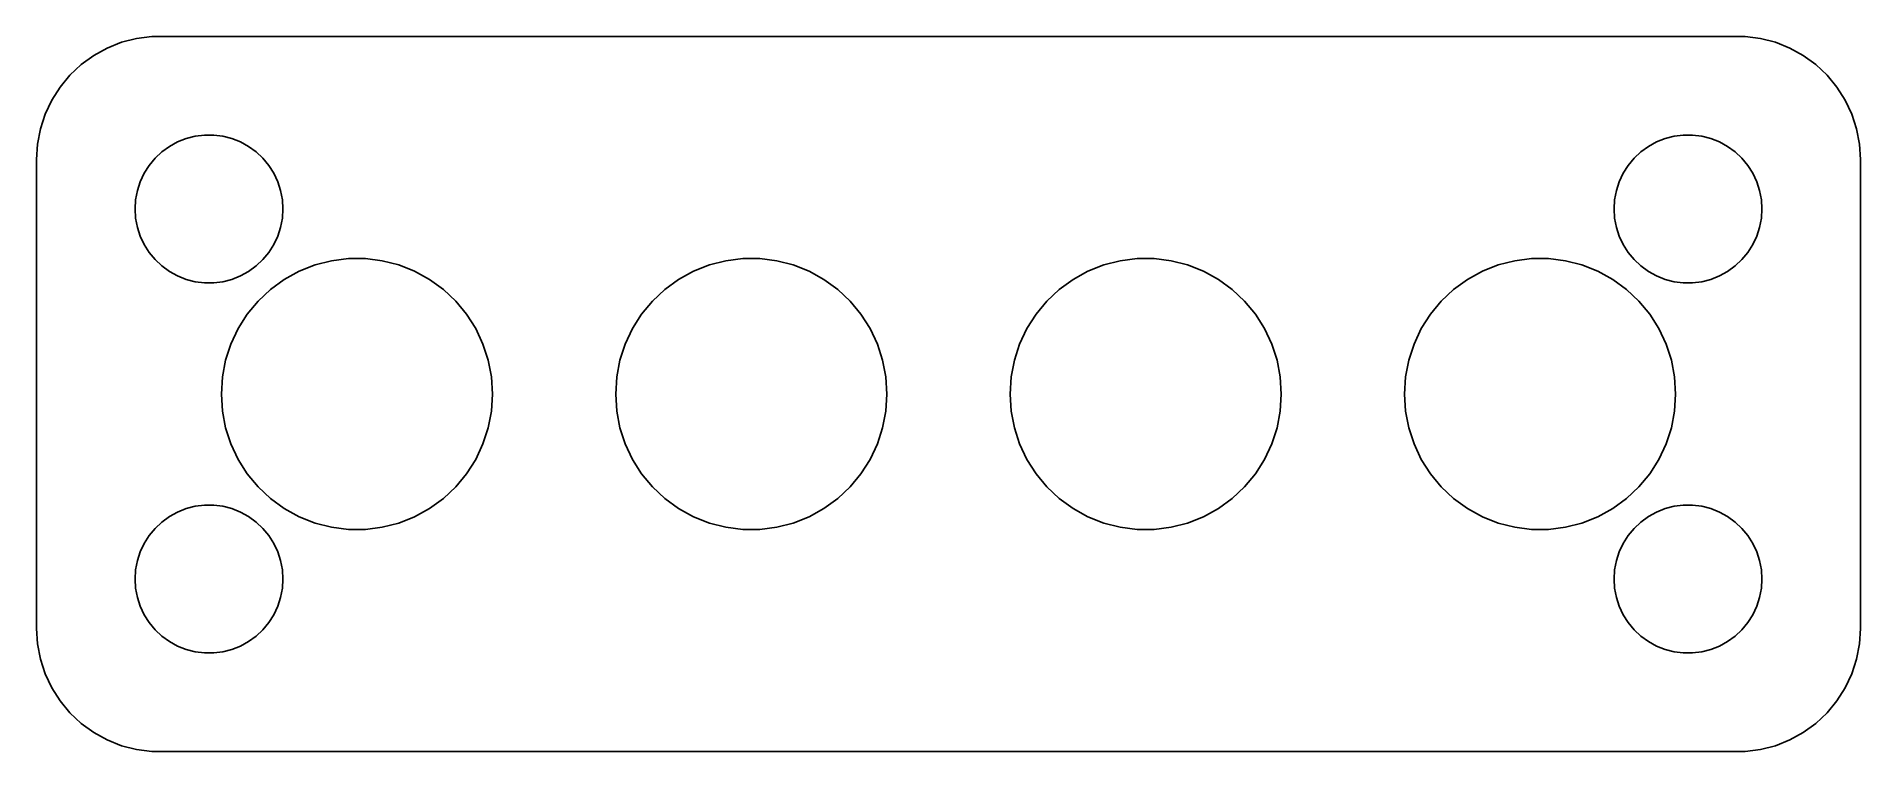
# Model space of a CAD drawing. Header units: metres. Extents: x -37 to 37, y 24.5 to 53.5.
import ezdxf

# ---------------------------------------------------------------- set-up
doc = ezdxf.new("R2010")
doc.units = ezdxf.units.M

msp = doc.modelspace()

# ---------------------------------------------------------------- linework, layer by layer
for p, q in [((-32.9369, 53.4114), (-33.5451, 53.2553)), ((-32.3139, 53.4901), (-32.9369, 53.4114)), ((32.3139, 53.4901), (-32.3139, 53.4901)), ((32.9369, 53.4114), (32.3139, 53.4901)), ((33.5451, 53.2553), (32.9369, 53.4114)), ((-34.6791, 52.7216), (-35.1871, 52.3526)), ((-34.1289, 53.0241), (-34.6791, 52.7216)), ((-33.5451, 53.2553), (-34.1289, 53.0241)), ((34.1289, 53.0241), (33.5451, 53.2553)), ((34.6791, 52.7216), (34.1289, 53.0241)), ((35.1871, 52.3526), (34.6791, 52.7216)), ((-35.6448, 51.9227), (-36.0451, 51.4389)), ((-35.1871, 52.3526), (-35.6448, 51.9227)), ((35.6448, 51.9227), (35.1871, 52.3526)), ((36.0451, 51.4389), (35.6448, 51.9227)), ((-36.0451, 51.4389), (-36.3815, 50.9088)), ((36.3815, 50.9088), (36.0451, 51.4389)), ((-36.6489, 50.3406), (-36.8429, 49.7434)), ((-36.3815, 50.9088), (-36.6489, 50.3406)), ((36.6489, 50.3406), (36.3815, 50.9088)), ((36.8429, 49.7434), (36.6489, 50.3406)), ((-36.8429, 49.7434), (-36.9606, 49.1267)), ((36.9606, 49.1267), (36.8429, 49.7434)), ((-36.9606, 49.1267), (-37, 48.5)), ((-31.9123, 48.8115), (-31.6075, 49.033)), ((-31.6075, 49.033), (-31.2773, 49.2145)), ((-31.2773, 49.2145), (-30.927, 49.3532)), ((-30.927, 49.3532), (-30.5621, 49.4469)), ((-30.5621, 49.4469), (-30.1884, 49.4941)), ((-30.1884, 49.4941), (-29.8116, 49.4941)), ((-29.8116, 49.4941), (-29.4379, 49.4469)), ((-29.4379, 49.4469), (-29.0729, 49.3532)), ((-29.0729, 49.3532), (-28.7227, 49.2145)), ((-28.7227, 49.2145), (-28.3925, 49.033)), ((-28.3925, 49.033), (-28.0877, 48.8115)), ((28.0877, 48.8115), (28.3925, 49.033)), ((28.3925, 49.033), (28.7227, 49.2145)), ((28.7227, 49.2145), (29.0729, 49.3532)), ((29.0729, 49.3532), (29.4379, 49.4469)), ((29.4379, 49.4469), (29.8116, 49.4941)), ((29.8116, 49.4941), (30.1884, 49.4941)), ((30.1884, 49.4941), (30.5621, 49.4469)), ((30.5621, 49.4469), (30.927, 49.3532)), ((30.927, 49.3532), (31.2773, 49.2145)), ((31.2773, 49.2145), (31.6075, 49.033)), ((31.6075, 49.033), (31.9123, 48.8115)), ((37, 48.5), (36.9606, 49.1267)), ((-37, 48.5), (-37, 29.5)), ((-32.6289, 47.9453), (-32.427, 48.2634)), ((-32.427, 48.2634), (-32.1869, 48.5536)), ((-32.1869, 48.5536), (-31.9123, 48.8115)), ((-28.0877, 48.8115), (-27.8131, 48.5536)), ((-27.8131, 48.5536), (-27.5729, 48.2634)), ((-27.5729, 48.2634), (-27.3711, 47.9453)), ((27.3711, 47.9453), (27.5729, 48.2634)), ((27.5729, 48.2634), (27.8131, 48.5536)), ((27.8131, 48.5536), (28.0877, 48.8115)), ((31.9123, 48.8115), (32.1869, 48.5536)), ((32.1869, 48.5536), (32.427, 48.2634)), ((32.427, 48.2634), (32.6289, 47.9453)), ((37, 29.5), (37, 48.5)), ((-32.9057, 47.2461), (-32.7893, 47.6044)), ((-32.7893, 47.6044), (-32.6289, 47.9453)), ((-27.3711, 47.9453), (-27.2107, 47.6044)), ((-27.2107, 47.6044), (-27.0942, 47.2461)), ((27.0942, 47.2461), (27.2107, 47.6044)), ((27.2107, 47.6044), (27.3711, 47.9453)), ((32.6289, 47.9453), (32.7893, 47.6044)), ((32.7893, 47.6044), (32.9057, 47.2461)), ((-33, 46.5), (-32.9763, 46.876)), ((-32.9763, 46.876), (-32.9057, 47.2461)), ((-27.0942, 47.2461), (-27.0237, 46.876)), ((-27.0237, 46.876), (-27, 46.5)), ((27, 46.5), (27.0237, 46.876)), ((27.0237, 46.876), (27.0942, 47.2461)), ((32.9057, 47.2461), (32.9763, 46.876)), ((32.9763, 46.876), (33, 46.5)), ((-32.9763, 46.124), (-33, 46.5)), ((-32.9057, 45.7539), (-32.9763, 46.124)), ((-27.0237, 46.124), (-27.0942, 45.7539)), ((-27, 46.5), (-27.0237, 46.124)), ((27.0237, 46.124), (27, 46.5)), ((27.0942, 45.7539), (27.0237, 46.124)), ((32.9763, 46.124), (32.9057, 45.7539)), ((33, 46.5), (32.9763, 46.124)), ((-32.7893, 45.3956), (-32.9057, 45.7539)), ((-32.6289, 45.0547), (-32.7893, 45.3956)), ((-27.2107, 45.3956), (-27.3711, 45.0547)), ((-27.0942, 45.7539), (-27.2107, 45.3956)), ((27.2107, 45.3956), (27.0942, 45.7539)), ((27.3711, 45.0547), (27.2107, 45.3956)), ((32.7893, 45.3956), (32.6289, 45.0547)), ((32.9057, 45.7539), (32.7893, 45.3956)), ((-32.427, 44.7366), (-32.6289, 45.0547)), ((-32.1869, 44.4464), (-32.427, 44.7366)), ((-31.9123, 44.1884), (-32.1869, 44.4464)), ((-27.8131, 44.4464), (-28.0877, 44.1884)), ((-27.5729, 44.7366), (-27.8131, 44.4464)), ((-27.3711, 45.0547), (-27.5729, 44.7366)), ((-25.6996, 44.2308), (-25.0306, 44.4026)), ((-25.0306, 44.4026), (-24.3453, 44.4891)), ((-24.3453, 44.4891), (-23.6546, 44.4891)), ((-23.6546, 44.4891), (-22.9694, 44.4026)), ((-22.9694, 44.4026), (-22.3004, 44.2308)), ((-9.69958, 44.2308), (-9.03059, 44.4026)), ((-9.03059, 44.4026), (-8.34534, 44.4891)), ((-8.34534, 44.4891), (-7.65465, 44.4891)), ((-7.65465, 44.4891), (-6.96939, 44.4026)), ((-6.96939, 44.4026), (-6.3004, 44.2308)), ((6.3004, 44.2308), (6.96939, 44.4026)), ((6.96939, 44.4026), (7.65465, 44.4891)), ((7.65465, 44.4891), (8.34534, 44.4891)), ((8.34534, 44.4891), (9.03059, 44.4026)), ((9.03059, 44.4026), (9.69958, 44.2308)), ((22.3004, 44.2308), (22.9694, 44.4026)), ((22.9694, 44.4026), (23.6546, 44.4891)), ((23.6546, 44.4891), (24.3453, 44.4891)), ((24.3453, 44.4891), (25.0306, 44.4026)), ((25.0306, 44.4026), (25.6996, 44.2308)), ((27.5729, 44.7366), (27.3711, 45.0547)), ((27.8131, 44.4464), (27.5729, 44.7366)), ((28.0877, 44.1884), (27.8131, 44.4464)), ((32.1869, 44.4464), (31.9123, 44.1884)), ((32.427, 44.7366), (32.1869, 44.4464)), ((32.6289, 45.0547), (32.427, 44.7366)), ((-31.6075, 43.967), (-31.9123, 44.1884)), ((-31.2773, 43.7855), (-31.6075, 43.967)), ((-30.927, 43.6468), (-31.2773, 43.7855)), ((-28.7227, 43.7855), (-29.0729, 43.6468)), ((-28.3925, 43.967), (-28.7227, 43.7855)), ((-28.0877, 44.1884), (-28.3925, 43.967)), ((-26.947, 43.6438), (-26.3418, 43.9765)), ((-26.3418, 43.9765), (-25.6996, 44.2308)), ((-22.3004, 44.2308), (-21.6582, 43.9765)), ((-21.6582, 43.9765), (-21.0529, 43.6438)), ((-10.947, 43.6438), (-10.3418, 43.9765)), ((-10.3418, 43.9765), (-9.69958, 44.2308)), ((-6.3004, 44.2308), (-5.6582, 43.9765)), ((-5.6582, 43.9765), (-5.05295, 43.6438)), ((5.05295, 43.6438), (5.6582, 43.9765)), ((5.6582, 43.9765), (6.3004, 44.2308)), ((9.69958, 44.2308), (10.3418, 43.9765)), ((10.3418, 43.9765), (10.947, 43.6438)), ((21.0529, 43.6438), (21.6582, 43.9765)), ((21.6582, 43.9765), (22.3004, 44.2308)), ((25.6996, 44.2308), (26.3418, 43.9765)), ((26.3418, 43.9765), (26.947, 43.6438)), ((28.3925, 43.967), (28.0877, 44.1884)), ((28.7227, 43.7855), (28.3925, 43.967)), ((29.0729, 43.6468), (28.7227, 43.7855)), ((31.2773, 43.7855), (30.927, 43.6468)), ((31.6075, 43.967), (31.2773, 43.7855)), ((31.9123, 44.1884), (31.6075, 43.967)), ((-30.5621, 43.5531), (-30.927, 43.6468)), ((-30.1884, 43.5059), (-30.5621, 43.5531)), ((-29.8116, 43.5059), (-30.1884, 43.5059)), ((-29.4379, 43.5531), (-29.8116, 43.5059)), ((-29.0729, 43.6468), (-29.4379, 43.5531)), ((-28.0093, 42.765), (-27.5058, 43.2378)), ((-27.5058, 43.2378), (-26.947, 43.6438)), ((-21.0529, 43.6438), (-20.4942, 43.2378)), ((-20.4942, 43.2378), (-19.9907, 42.765)), ((-12.0093, 42.765), (-11.5058, 43.2378)), ((-11.5058, 43.2378), (-10.947, 43.6438)), ((-5.05295, 43.6438), (-4.49416, 43.2378)), ((-4.49416, 43.2378), (-3.99066, 42.765)), ((3.99066, 42.765), (4.49416, 43.2378)), ((4.49416, 43.2378), (5.05295, 43.6438)), ((10.947, 43.6438), (11.5058, 43.2378)), ((11.5058, 43.2378), (12.0093, 42.765)), ((19.9907, 42.765), (20.4942, 43.2378)), ((20.4942, 43.2378), (21.0529, 43.6438)), ((26.947, 43.6438), (27.5058, 43.2378)), ((27.5058, 43.2378), (28.0093, 42.765)), ((29.4379, 43.5531), (29.0729, 43.6468)), ((29.8116, 43.5059), (29.4379, 43.5531)), ((30.1884, 43.5059), (29.8116, 43.5059)), ((30.5621, 43.5531), (30.1884, 43.5059)), ((30.927, 43.6468), (30.5621, 43.5531)), ((-28.8197, 41.6496), (-28.4496, 42.2328)), ((-28.4496, 42.2328), (-28.0093, 42.765)), ((-19.9907, 42.765), (-19.5504, 42.2328)), ((-19.5504, 42.2328), (-19.1803, 41.6496)), ((-12.8197, 41.6496), (-12.4496, 42.2328)), ((-12.4496, 42.2328), (-12.0093, 42.765)), ((-3.99066, 42.765), (-3.5504, 42.2328)), ((-3.5504, 42.2328), (-3.18031, 41.6496)), ((3.18031, 41.6496), (3.5504, 42.2328)), ((3.5504, 42.2328), (3.99066, 42.765)), ((12.0093, 42.765), (12.4496, 42.2328)), ((12.4496, 42.2328), (12.8197, 41.6496)), ((19.1803, 41.6496), (19.5504, 42.2328)), ((19.5504, 42.2328), (19.9907, 42.765)), ((28.0093, 42.765), (28.4496, 42.2328)), ((28.4496, 42.2328), (28.8197, 41.6496)), ((-29.1138, 41.0247), (-28.8197, 41.6496)), ((-19.1803, 41.6496), (-18.8862, 41.0247)), ((-13.1138, 41.0247), (-12.8197, 41.6496)), ((-3.18031, 41.6496), (-2.88622, 41.0247)), ((2.88622, 41.0247), (3.18031, 41.6496)), ((12.8197, 41.6496), (13.1138, 41.0247)), ((18.8862, 41.0247), (19.1803, 41.6496)), ((28.8197, 41.6496), (29.1138, 41.0247)), ((-29.3272, 40.3678), (-29.1138, 41.0247)), ((-18.8862, 41.0247), (-18.6728, 40.3678)), ((-13.3272, 40.3678), (-13.1138, 41.0247)), ((-2.88622, 41.0247), (-2.67279, 40.3678)), ((2.67279, 40.3678), (2.88622, 41.0247)), ((13.1138, 41.0247), (13.3272, 40.3678)), ((18.6728, 40.3678), (18.8862, 41.0247)), ((29.1138, 41.0247), (29.3272, 40.3678)), ((-29.4566, 39.6893), (-29.3272, 40.3678)), ((-18.6728, 40.3678), (-18.5434, 39.6893)), ((-13.4566, 39.6893), (-13.3272, 40.3678)), ((-2.67279, 40.3678), (-2.54337, 39.6893)), ((2.54337, 39.6893), (2.67279, 40.3678)), ((13.3272, 40.3678), (13.4566, 39.6893)), ((18.5434, 39.6893), (18.6728, 40.3678)), ((29.3272, 40.3678), (29.4566, 39.6893)), ((-29.5, 39), (-29.4566, 39.6893)), ((-18.5434, 39.6893), (-18.5, 39)), ((-13.5, 39), (-13.4566, 39.6893)), ((-2.54337, 39.6893), (-2.5, 39)), ((2.5, 39), (2.54337, 39.6893)), ((13.4566, 39.6893), (13.5, 39)), ((18.5, 39), (18.5434, 39.6893)), ((29.4566, 39.6893), (29.5, 39)), ((-29.4566, 38.3107), (-29.5, 39)), ((-18.5, 39), (-18.5434, 38.3107)), ((-13.4566, 38.3107), (-13.5, 39)), ((-2.5, 39), (-2.54337, 38.3107)), ((2.54337, 38.3107), (2.5, 39)), ((13.5, 39), (13.4566, 38.3107)), ((18.5434, 38.3107), (18.5, 39)), ((29.5, 39), (29.4566, 38.3107)), ((-29.3272, 37.6322), (-29.4566, 38.3107)), ((-18.5434, 38.3107), (-18.6728, 37.6322)), ((-13.3272, 37.6322), (-13.4566, 38.3107)), ((-2.54337, 38.3107), (-2.67279, 37.6322)), ((2.67279, 37.6322), (2.54337, 38.3107)), ((13.4566, 38.3107), (13.3272, 37.6322)), ((18.6728, 37.6322), (18.5434, 38.3107)), ((29.4566, 38.3107), (29.3272, 37.6322)), ((-29.1138, 36.9753), (-29.3272, 37.6322)), ((-18.6728, 37.6322), (-18.8862, 36.9753)), ((-13.1138, 36.9753), (-13.3272, 37.6322)), ((-2.67279, 37.6322), (-2.88622, 36.9753)), ((2.88622, 36.9753), (2.67279, 37.6322)), ((13.3272, 37.6322), (13.1138, 36.9753)), ((18.8862, 36.9753), (18.6728, 37.6322)), ((29.3272, 37.6322), (29.1138, 36.9753)), ((-28.8197, 36.3504), (-29.1138, 36.9753)), ((-28.4496, 35.7672), (-28.8197, 36.3504)), ((-19.1803, 36.3504), (-19.5504, 35.7672)), ((-18.8862, 36.9753), (-19.1803, 36.3504)), ((-12.8197, 36.3504), (-13.1138, 36.9753)), ((-12.4496, 35.7672), (-12.8197, 36.3504)), ((-3.18031, 36.3504), (-3.5504, 35.7672)), ((-2.88622, 36.9753), (-3.18031, 36.3504)), ((3.18031, 36.3504), (2.88622, 36.9753)), ((3.5504, 35.7672), (3.18031, 36.3504)), ((12.8197, 36.3504), (12.4496, 35.7672)), ((13.1138, 36.9753), (12.8197, 36.3504)), ((19.1803, 36.3504), (18.8862, 36.9753)), ((19.5504, 35.7672), (19.1803, 36.3504)), ((28.8197, 36.3504), (28.4496, 35.7672)), ((29.1138, 36.9753), (28.8197, 36.3504)), ((-28.0093, 35.235), (-28.4496, 35.7672)), ((-19.5504, 35.7672), (-19.9907, 35.235)), ((-12.0093, 35.235), (-12.4496, 35.7672)), ((-3.5504, 35.7672), (-3.99066, 35.235)), ((3.99066, 35.235), (3.5504, 35.7672)), ((12.4496, 35.7672), (12.0093, 35.235)), ((19.9907, 35.235), (19.5504, 35.7672)), ((28.4496, 35.7672), (28.0093, 35.235)), ((-27.5058, 34.7622), (-28.0093, 35.235)), ((-19.9907, 35.235), (-20.4942, 34.7622)), ((-11.5058, 34.7622), (-12.0093, 35.235)), ((-3.99066, 35.235), (-4.49416, 34.7622)), ((4.49416, 34.7622), (3.99066, 35.235)), ((12.0093, 35.235), (11.5058, 34.7622)), ((20.4942, 34.7622), (19.9907, 35.235)), ((28.0093, 35.235), (27.5058, 34.7622)), ((-31.6075, 34.033), (-31.2773, 34.2145)), ((-31.2773, 34.2145), (-30.927, 34.3532)), ((-30.927, 34.3532), (-30.5621, 34.4469)), ((-30.5621, 34.4469), (-30.1884, 34.4941)), ((-30.1884, 34.4941), (-29.8116, 34.4941)), ((-29.8116, 34.4941), (-29.4379, 34.4469)), ((-29.4379, 34.4469), (-29.0729, 34.3532)), ((-29.0729, 34.3532), (-28.7227, 34.2145)), ((-28.7227, 34.2145), (-28.3925, 34.033)), ((-26.947, 34.3562), (-27.5058, 34.7622)), ((-26.3418, 34.0235), (-26.947, 34.3562)), ((-21.0529, 34.3562), (-21.6582, 34.0235)), ((-20.4942, 34.7622), (-21.0529, 34.3562)), ((-10.947, 34.3562), (-11.5058, 34.7622)), ((-10.3418, 34.0235), (-10.947, 34.3562)), ((-5.05295, 34.3562), (-5.6582, 34.0235)), ((-4.49416, 34.7622), (-5.05295, 34.3562)), ((5.05295, 34.3562), (4.49416, 34.7622)), ((5.6582, 34.0235), (5.05295, 34.3562)), ((10.947, 34.3562), (10.3418, 34.0235)), ((11.5058, 34.7622), (10.947, 34.3562)), ((21.0529, 34.3562), (20.4942, 34.7622)), ((21.6582, 34.0235), (21.0529, 34.3562)), ((26.947, 34.3562), (26.3418, 34.0235)), ((27.5058, 34.7622), (26.947, 34.3562)), ((28.3925, 34.033), (28.7227, 34.2145)), ((28.7227, 34.2145), (29.0729, 34.3532)), ((29.0729, 34.3532), (29.4379, 34.4469)), ((29.4379, 34.4469), (29.8116, 34.4941)), ((29.8116, 34.4941), (30.1884, 34.4941)), ((30.1884, 34.4941), (30.5621, 34.4469)), ((30.5621, 34.4469), (30.927, 34.3532)), ((30.927, 34.3532), (31.2773, 34.2145)), ((31.2773, 34.2145), (31.6075, 34.033)), ((-32.427, 33.2634), (-32.1869, 33.5536)), ((-32.1869, 33.5536), (-31.9123, 33.8116)), ((-31.9123, 33.8116), (-31.6075, 34.033)), ((-28.3925, 34.033), (-28.0877, 33.8116)), ((-28.0877, 33.8116), (-27.8131, 33.5536)), ((-27.8131, 33.5536), (-27.5729, 33.2634)), ((-25.6996, 33.7692), (-26.3418, 34.0235)), ((-25.0306, 33.5974), (-25.6996, 33.7692)), ((-24.3453, 33.5109), (-25.0306, 33.5974)), ((-23.6546, 33.5109), (-24.3453, 33.5109)), ((-22.9694, 33.5974), (-23.6546, 33.5109)), ((-22.3004, 33.7692), (-22.9694, 33.5974)), ((-21.6582, 34.0235), (-22.3004, 33.7692)), ((-9.69958, 33.7692), (-10.3418, 34.0235)), ((-9.03059, 33.5974), (-9.69958, 33.7692)), ((-8.34534, 33.5109), (-9.03059, 33.5974)), ((-7.65465, 33.5109), (-8.34534, 33.5109)), ((-6.96939, 33.5974), (-7.65465, 33.5109)), ((-6.3004, 33.7692), (-6.96939, 33.5974)), ((-5.6582, 34.0235), (-6.3004, 33.7692)), ((6.3004, 33.7692), (5.6582, 34.0235)), ((6.96939, 33.5974), (6.3004, 33.7692)), ((7.65465, 33.5109), (6.96939, 33.5974)), ((8.34534, 33.5109), (7.65465, 33.5109)), ((9.03059, 33.5974), (8.34534, 33.5109)), ((9.69958, 33.7692), (9.03059, 33.5974)), ((10.3418, 34.0235), (9.69958, 33.7692)), ((22.3004, 33.7692), (21.6582, 34.0235)), ((22.9694, 33.5974), (22.3004, 33.7692)), ((23.6546, 33.5109), (22.9694, 33.5974)), ((24.3453, 33.5109), (23.6546, 33.5109)), ((25.0306, 33.5974), (24.3453, 33.5109)), ((25.6996, 33.7692), (25.0306, 33.5974)), ((26.3418, 34.0235), (25.6996, 33.7692)), ((27.5729, 33.2634), (27.8131, 33.5536)), ((27.8131, 33.5536), (28.0877, 33.8116)), ((28.0877, 33.8116), (28.3925, 34.033)), ((31.6075, 34.033), (31.9123, 33.8116)), ((31.9123, 33.8116), (32.1869, 33.5536)), ((32.1869, 33.5536), (32.427, 33.2634)), ((-32.9057, 32.2461), (-32.7893, 32.6044)), ((-32.7893, 32.6044), (-32.6289, 32.9453)), ((-32.6289, 32.9453), (-32.427, 33.2634)), ((-27.5729, 33.2634), (-27.3711, 32.9453)), ((-27.3711, 32.9453), (-27.2107, 32.6044)), ((-27.2107, 32.6044), (-27.0942, 32.2461)), ((27.0942, 32.2461), (27.2107, 32.6044)), ((27.2107, 32.6044), (27.3711, 32.9453)), ((27.3711, 32.9453), (27.5729, 33.2634)), ((32.427, 33.2634), (32.6289, 32.9453)), ((32.6289, 32.9453), (32.7893, 32.6044)), ((32.7893, 32.6044), (32.9057, 32.2461)), ((-33, 31.5), (-32.9763, 31.876)), ((-32.9763, 31.876), (-32.9057, 32.2461)), ((-27.0942, 32.2461), (-27.0237, 31.876)), ((-27.0237, 31.876), (-27, 31.5)), ((27, 31.5), (27.0237, 31.876)), ((27.0237, 31.876), (27.0942, 32.2461)), ((32.9057, 32.2461), (32.9763, 31.876)), ((32.9763, 31.876), (33, 31.5)), ((-32.9763, 31.124), (-33, 31.5)), ((-32.9057, 30.7539), (-32.9763, 31.124)), ((-27.0237, 31.124), (-27.0942, 30.7539)), ((-27, 31.5), (-27.0237, 31.124)), ((27.0237, 31.124), (27, 31.5)), ((27.0942, 30.7539), (27.0237, 31.124)), ((32.9763, 31.124), (32.9057, 30.7539)), ((33, 31.5), (32.9763, 31.124)), ((-32.7893, 30.3956), (-32.9057, 30.7539)), ((-32.6289, 30.0547), (-32.7893, 30.3956)), ((-27.2107, 30.3956), (-27.3711, 30.0547)), ((-27.0942, 30.7539), (-27.2107, 30.3956)), ((27.2107, 30.3956), (27.0942, 30.7539)), ((27.3711, 30.0547), (27.2107, 30.3956)), ((32.7893, 30.3956), (32.6289, 30.0547)), ((32.9057, 30.7539), (32.7893, 30.3956)), ((-32.427, 29.7366), (-32.6289, 30.0547)), ((-32.1869, 29.4464), (-32.427, 29.7366)), ((-27.5729, 29.7366), (-27.8131, 29.4464)), ((-27.3711, 30.0547), (-27.5729, 29.7366)), ((27.5729, 29.7366), (27.3711, 30.0547)), ((27.8131, 29.4464), (27.5729, 29.7366)), ((32.427, 29.7366), (32.1869, 29.4464)), ((32.6289, 30.0547), (32.427, 29.7366)), ((-37, 29.5), (-36.9606, 28.8733)), ((-36.9606, 28.8733), (-36.8429, 28.2566)), ((-31.9123, 29.1885), (-32.1869, 29.4464)), ((-31.6075, 28.967), (-31.9123, 29.1885)), ((-31.2773, 28.7855), (-31.6075, 28.967)), ((-28.3925, 28.967), (-28.7227, 28.7855)), ((-28.0877, 29.1885), (-28.3925, 28.967)), ((-27.8131, 29.4464), (-28.0877, 29.1885)), ((28.0877, 29.1885), (27.8131, 29.4464)), ((28.3925, 28.967), (28.0877, 29.1885)), ((28.7227, 28.7855), (28.3925, 28.967)), ((31.6075, 28.967), (31.2773, 28.7855)), ((31.9123, 29.1885), (31.6075, 28.967)), ((32.1869, 29.4464), (31.9123, 29.1885)), ((36.8429, 28.2566), (36.9606, 28.8733)), ((36.9606, 28.8733), (37, 29.5)), ((-36.8429, 28.2566), (-36.6489, 27.6594)), ((-30.927, 28.6468), (-31.2773, 28.7855)), ((-30.5621, 28.5531), (-30.927, 28.6468)), ((-30.1884, 28.5059), (-30.5621, 28.5531)), ((-29.8116, 28.5059), (-30.1884, 28.5059)), ((-29.4379, 28.5531), (-29.8116, 28.5059)), ((-29.0729, 28.6468), (-29.4379, 28.5531)), ((-28.7227, 28.7855), (-29.0729, 28.6468)), ((29.0729, 28.6468), (28.7227, 28.7855)), ((29.4379, 28.5531), (29.0729, 28.6468)), ((29.8116, 28.5059), (29.4379, 28.5531)), ((30.1884, 28.5059), (29.8116, 28.5059)), ((30.5621, 28.5531), (30.1884, 28.5059)), ((30.927, 28.6468), (30.5621, 28.5531)), ((31.2773, 28.7855), (30.927, 28.6468)), ((36.6489, 27.6594), (36.8429, 28.2566)), ((-36.6489, 27.6594), (-36.3815, 27.0912)), ((36.3815, 27.0912), (36.6489, 27.6594)), ((-36.3815, 27.0912), (-36.0451, 26.5611)), ((36.0451, 26.5611), (36.3815, 27.0912)), ((-36.0451, 26.5611), (-35.6448, 26.0773)), ((-35.6448, 26.0773), (-35.1871, 25.6474)), ((35.1871, 25.6474), (35.6448, 26.0773)), ((35.6448, 26.0773), (36.0451, 26.5611)), ((-35.1871, 25.6474), (-34.6791, 25.2784)), ((-34.6791, 25.2784), (-34.1289, 24.9759)), ((34.1289, 24.9759), (34.6791, 25.2784)), ((34.6791, 25.2784), (35.1871, 25.6474)), ((-34.1289, 24.9759), (-33.5451, 24.7447)), ((-33.5451, 24.7447), (-32.9369, 24.5886)), ((-32.9369, 24.5886), (-32.3139, 24.5099)), ((-32.3139, 24.5099), (32.3139, 24.5099)), ((32.3139, 24.5099), (32.9369, 24.5886)), ((32.9369, 24.5886), (33.5451, 24.7447)), ((33.5451, 24.7447), (34.1289, 24.9759))]:
    msp.add_line(p, q)

doc.saveas('drawing.dxf')
